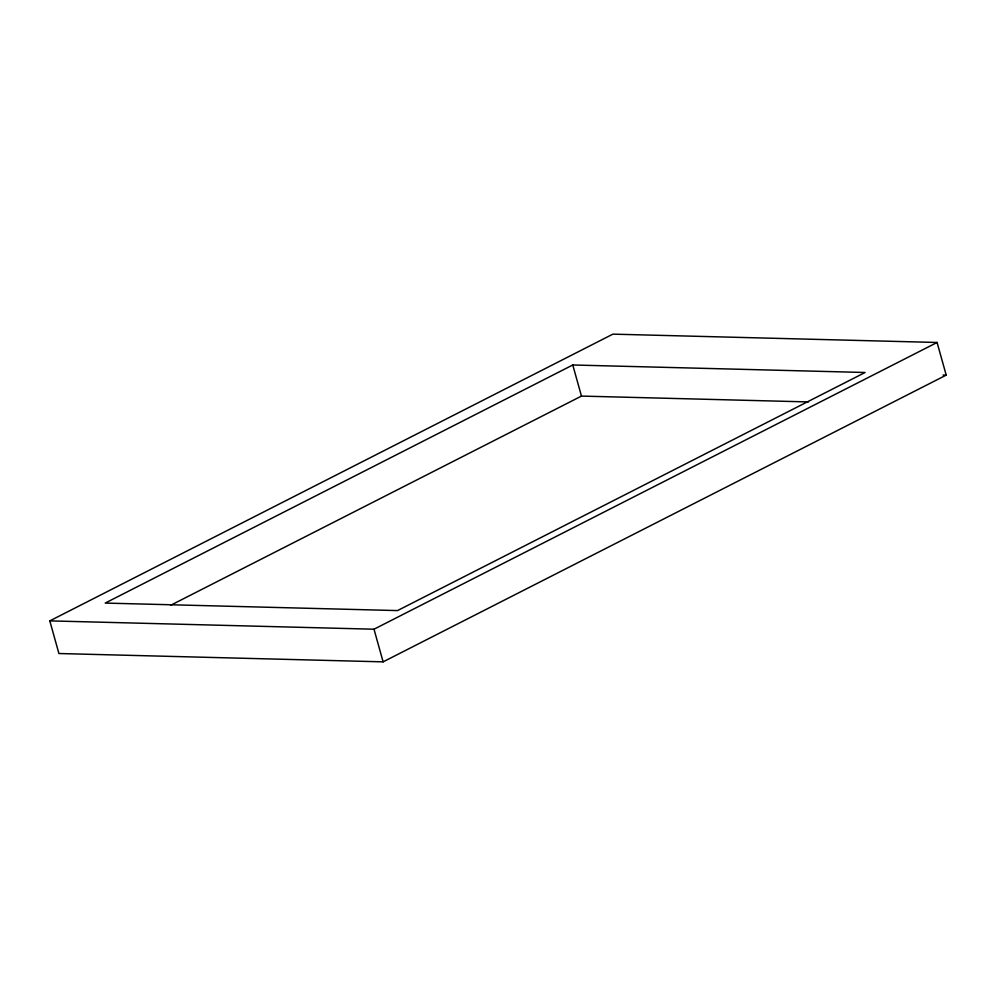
<?xml version="1.0" encoding="UTF-8"?>
<svg xmlns="http://www.w3.org/2000/svg" width="996" height="996" viewBox="0 0 996 996"><rect width="100%" height="100%" fill="white"/><g stroke="black" fill="none" stroke-linecap="round" stroke-linejoin="round"><path stroke-width="1.49" d="M49.8 620.882L612.889 334.146L937.087 342.475L946.2 375.119L383.111 661.854L58.913 653.525L49.8 620.882L373.998 629.211L937.087 342.475M572.775 364.984L105.203 603.078L397.516 610.585L865.088 372.492L572.775 364.984L581.465 396.084L808.478 401.923M170.602 605.307L581.465 396.084M943.1 375.044L946.2 375.119M373.998 629.211L383.111 661.854"/></g></svg>
